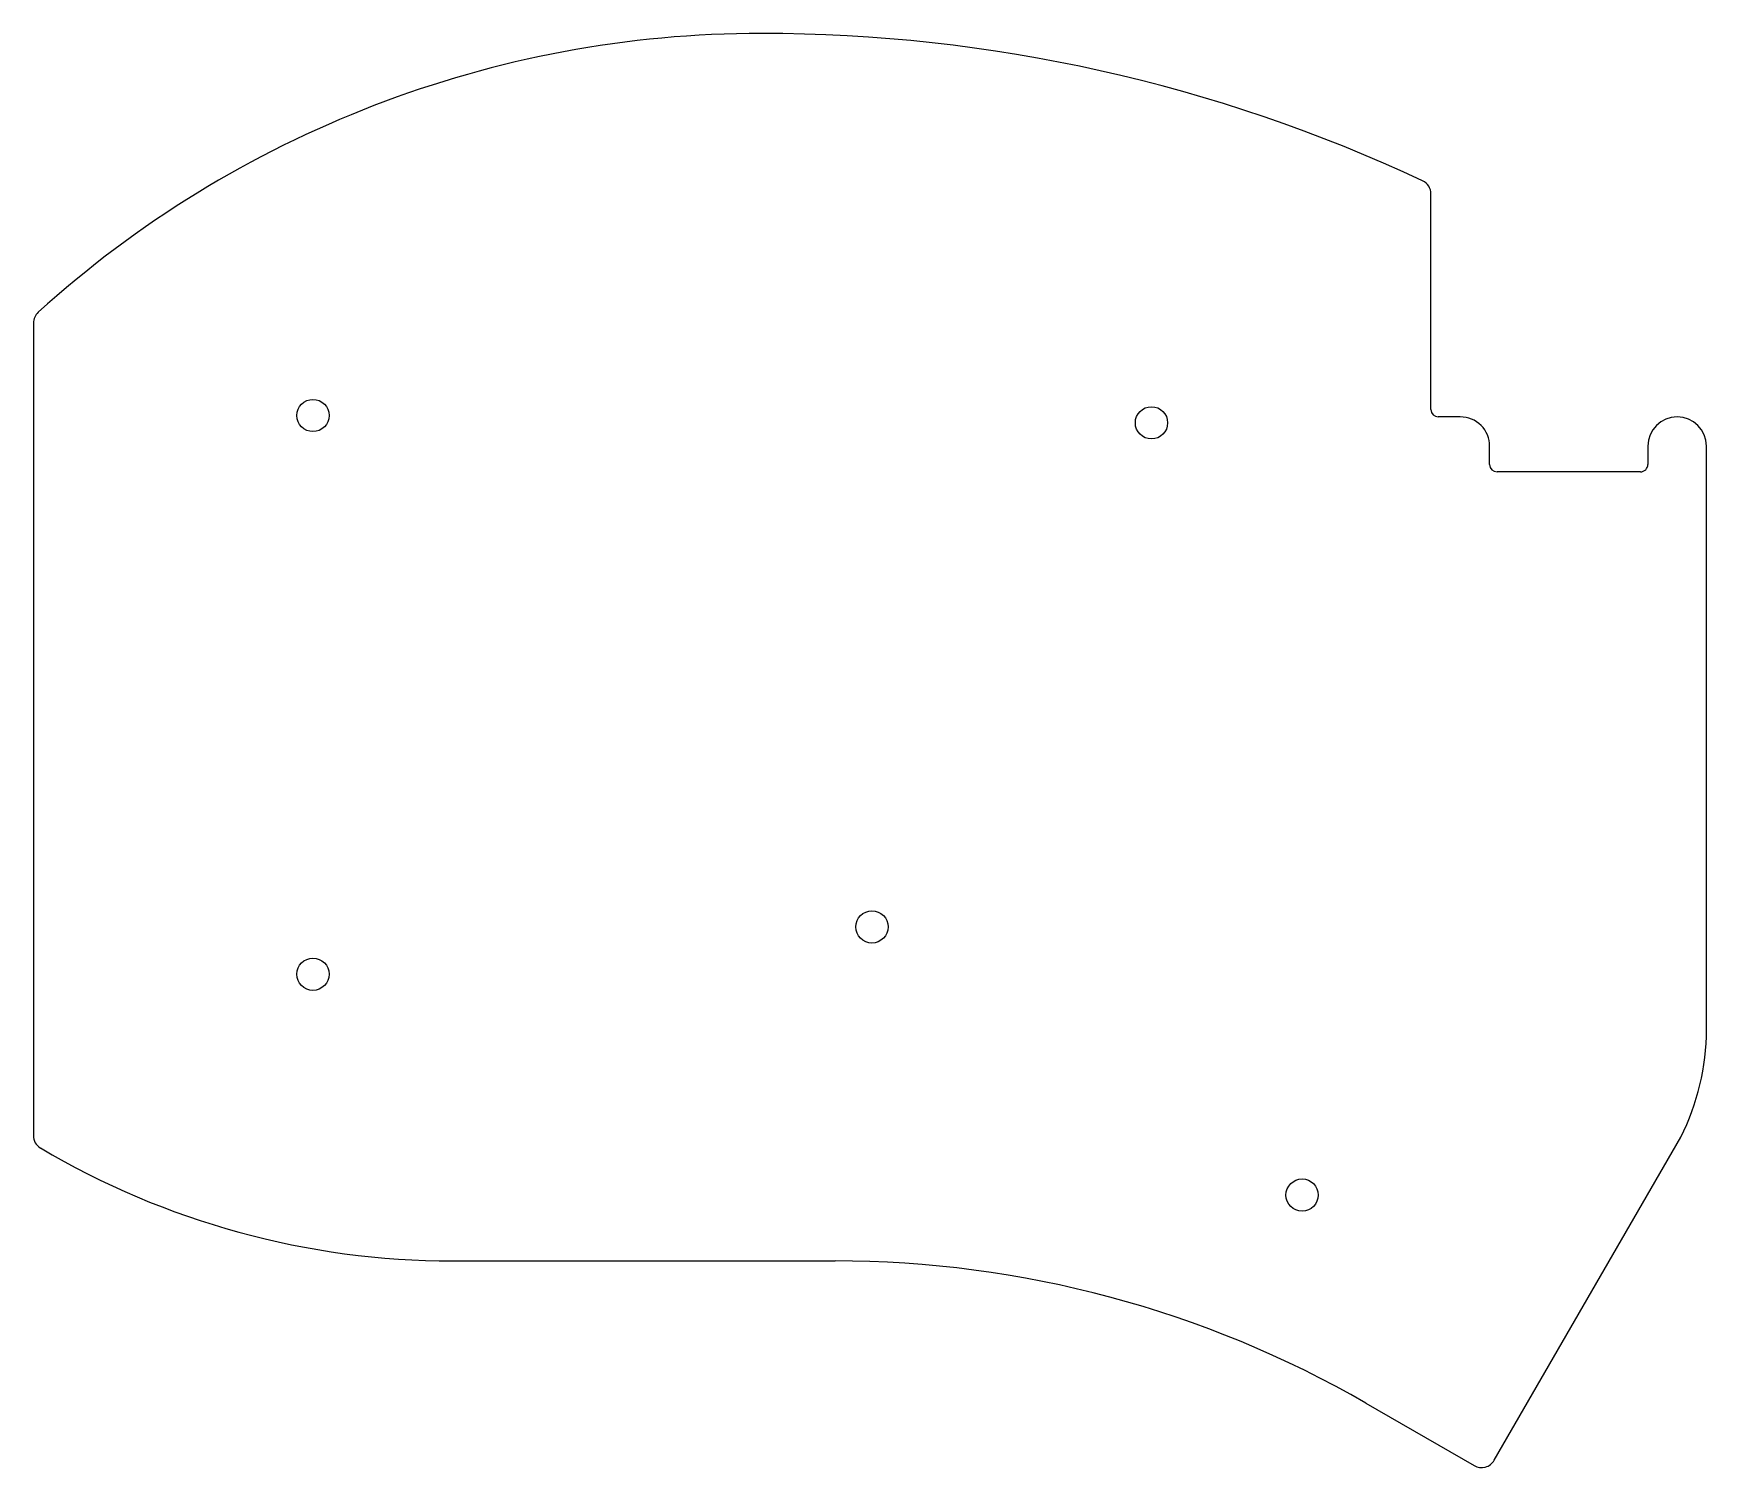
# Model space of a CAD drawing. Header units: millimetres. Extents: x 0 to 114, y -79 to 19.
import ezdxf

# ---------------------------------------------------------------- set-up
doc = ezdxf.new("R2010")
doc.units = ezdxf.units.MM
doc.layers.add('Part__Feature', color=7, linetype='CONTINUOUS')

msp = doc.modelspace()

# ---------------------------------------------------------------- linework, layer by layer
at = {"layer": 'Part__Feature'}
for p, q in [((49.6512, 18.9025), (49.6512, 18.9025, 1.6)), ((49.6512, 18.9025), (49.6512, 18.9025, 1.6)), ((94.7006, 8.858), (94.7006, 8.858, 1.6)), ((94.7006, 8.858), (94.7006, 8.858, 1.6)), ((95.2756, -6.74344), (95.2759, 7.95242)), ((95.2756, -6.74344, 1.6), (95.2759, 7.95242, 1.6)), ((95.2756, -6.74344, 1.6), (95.2759, 7.95242, 1.6)), ((95.2756, -6.74344), (95.2759, 7.95242)), ((95.2759, 7.95242), (95.2759, 7.95242, 1.6)), ((95.2759, 7.95242), (95.2759, 7.95242, 1.6)), ((0.02682, -0.84866), (0.02682, -56.2486)), ((0.02682, -0.84866, 1.6), (0.02682, -56.2486, 1.6)), ((0.02682, -0.84866), (0.02682, -0.84866, 1.6)), ((0.02682, -0.84866, 1.6), (0.02682, -56.2486, 1.6)), ((0.02682, -0.84866), (0.02682, -56.2486)), ((0.02682, -0.84866), (0.02682, -0.84866, 1.6)), ((0.35062, -0.112), (0.35062, -0.112, 1.6)), ((0.35062, -0.112), (0.35062, -0.112, 1.6)), ((95.2756, -6.74344), (95.2756, -6.74344, 1.6)), ((95.2756, -6.74344), (95.2756, -6.74344, 1.6)), ((20.1764, -7.14841), (20.1764, -7.14841, 1.6)), ((20.1764, -7.14841), (20.1764, -7.14841, 1.6)), ((77.3264, -7.64791), (77.3264, -7.64791, 1.6)), ((77.3264, -7.64791), (77.3264, -7.64791, 1.6)), ((97.2758, -7.24327), (95.7759, -7.24345)), ((97.2758, -7.24327, 1.6), (95.7759, -7.24345, 1.6)), ((97.2758, -7.24327, 1.6), (95.7759, -7.24345, 1.6)), ((97.2758, -7.24327), (95.7759, -7.24345)), ((95.7759, -7.24345), (95.7759, -7.24345, 1.6)), ((95.7759, -7.24345), (95.7759, -7.24345, 1.6)), ((97.2758, -7.24327), (97.2758, -7.24327, 1.6)), ((97.2758, -7.24327), (97.2758, -7.24327, 1.6)), ((112.057, -7.24282), (112.057, -7.24282, 1.6)), ((112.057, -7.24282), (112.057, -7.24282, 1.6)), ((99.2757, -10.4933), (99.2758, -9.24341)), ((99.2757, -10.4933, 1.6), (99.2758, -9.24341, 1.6)), ((99.2757, -10.4933, 1.6), (99.2758, -9.24341, 1.6)), ((99.2757, -10.4933), (99.2758, -9.24341)), ((99.2758, -9.24341), (99.2758, -9.24341, 1.6)), ((99.2758, -9.24341), (99.2758, -9.24341, 1.6)), ((110.057, -9.24281), (110.057, -9.24281, 1.6)), ((110.057, -9.24281), (110.057, -9.24281, 1.6)), ((110.057, -9.24281, 1.6), (110.057, -10.4927, 1.6)), ((110.057, -9.24281), (110.057, -10.4927)), ((110.057, -9.24281), (110.057, -10.4927)), ((110.057, -9.24281, 1.6), (110.057, -10.4927, 1.6)), ((114.057, -9.24296), (114.057, -9.24296, 1.6)), ((114.057, -49.0277), (114.057, -9.24296)), ((114.057, -49.0277, 1.6), (114.057, -9.24296, 1.6)), ((114.057, -49.0277, 1.6), (114.057, -9.24296, 1.6)), ((114.057, -9.24296), (114.057, -9.24296, 1.6)), ((114.057, -49.0277), (114.057, -9.24296)), ((99.2757, -10.4933), (99.2757, -10.4933, 1.6)), ((99.2757, -10.4933), (99.2757, -10.4933, 1.6)), ((109.557, -10.9928), (99.776, -10.9933)), ((109.557, -10.9928, 1.6), (99.776, -10.9933, 1.6)), ((109.557, -10.9928, 1.6), (99.776, -10.9933, 1.6)), ((109.557, -10.9928), (99.776, -10.9933)), ((99.776, -10.9933), (99.776, -10.9933, 1.6)), ((99.776, -10.9933), (99.776, -10.9933, 1.6)), ((109.557, -10.9928), (109.557, -10.9928, 1.6)), ((109.557, -10.9928), (109.557, -10.9928, 1.6)), ((110.057, -10.4927), (110.057, -10.4927, 1.6)), ((110.057, -10.4927), (110.057, -10.4927, 1.6)), ((58.2759, -42.0229), (58.2759, -42.0229, 1.6)), ((58.2759, -42.0229), (58.2759, -42.0229, 1.6)), ((20.1764, -45.2484), (20.1764, -45.2484, 1.6)), ((20.1764, -45.2484), (20.1764, -45.2484, 1.6)), ((114.057, -49.0277), (114.057, -49.0277, 1.6)), ((114.057, -49.0277), (114.057, -49.0277, 1.6)), ((0.02682, -56.2486), (0.02682, -56.2486, 1.6)), ((0.02682, -56.2486), (0.02682, -56.2486, 1.6)), ((99.5879, -78.3877), (112.31, -56.3519)), ((99.5879, -78.3877, 1.6), (112.31, -56.3519, 1.6)), ((99.5879, -78.3877, 1.6), (112.31, -56.3519, 1.6)), ((99.5879, -78.3877), (112.31, -56.3519)), ((112.31, -56.3519), (112.31, -56.3519, 1.6)), ((112.31, -56.3519), (112.31, -56.3519, 1.6)), ((0.50021, -57.0979), (0.50021, -57.0979, 1.6)), ((0.50021, -57.0979), (0.50021, -57.0979, 1.6)), ((87.5931, -60.3057), (87.5931, -60.3057, 1.6)), ((87.5931, -60.3057), (87.5931, -60.3057, 1.6)), ((28.6017, -64.7989), (54.6636, -64.7986)), ((28.6017, -64.7989, 1.6), (54.6636, -64.7986, 1.6)), ((28.6017, -64.7989, 1.6), (54.6636, -64.7986, 1.6)), ((28.6017, -64.7989), (54.6636, -64.7986)), ((28.6017, -64.7989), (28.6017, -64.7989, 1.6)), ((28.6017, -64.7989), (28.6017, -64.7989, 1.6)), ((54.6636, -64.7986), (54.6636, -64.7986, 1.6)), ((54.6636, -64.7986), (54.6636, -64.7986, 1.6)), ((90.8391, -74.4913), (98.2218, -78.7537)), ((90.8391, -74.4913, 1.6), (98.2218, -78.7537, 1.6)), ((90.8391, -74.4913), (90.8391, -74.4913, 1.6)), ((90.8391, -74.4913, 1.6), (98.2218, -78.7537, 1.6)), ((90.8391, -74.4913), (98.2218, -78.7537)), ((90.8391, -74.4913), (90.8391, -74.4913, 1.6)), ((99.5879, -78.3877), (99.5879, -78.3877, 1.6)), ((99.5879, -78.3877), (99.5879, -78.3877, 1.6)), ((98.2218, -78.7537), (98.2218, -78.7537, 1.6)), ((98.2218, -78.7537), (98.2218, -78.7537, 1.6))]:
    msp.add_line(p, q, dxfattribs=at)
for centre in [(19.0764, -7.14841), (19.0764, -7.14841), (19.0764, -7.14841), (19.0764, -7.14841), (76.2264, -7.64791), (76.2264, -7.64791), (76.2264, -7.64791), (76.2264, -7.64791), (57.1759, -42.0229), (57.1759, -42.0229), (57.1759, -42.0229), (57.1759, -42.0229), (19.0764, -45.2484), (19.0764, -45.2484), (19.0764, -45.2484), (19.0764, -45.2484), (86.4931, -60.3057), (86.4931, -60.3057), (86.4931, -60.3057), (86.4931, -60.3057)]:
    msp.add_circle(centre, 1.1, dxfattribs=at)
for centre, radius, start, end in [((49.6511, -54.5175), 73.42, 90, 132.182), ((49.6511, -54.5175, 1.6), 73.42, 90, 132.182), ((49.6511, -54.5175), 73.42, 90, 132.182), ((49.6511, -54.5175, 1.6), 73.42, 90, 132.182), ((49.6505, -87.1455), 106.048, 64.8614, 89.9996), ((49.6505, -87.1455, 1.6), 106.048, 64.8614, 89.9996), ((49.6505, -87.1455), 106.048, 64.8614, 89.9996), ((49.6505, -87.1455, 1.6), 106.048, 64.8614, 89.9996), ((94.275, 7.952), 1.00099, 0.0238141, 64.8368), ((94.275, 7.952, 1.6), 1.00099, 0.0238141, 64.8368), ((94.275, 7.952), 1.00099, 0.0238141, 64.8368), ((94.275, 7.952, 1.6), 1.00099, 0.0238141, 64.8368), ((1.027, -0.849), 1.00018, 132.544, 179.981), ((1.027, -0.849, 1.6), 1.00018, 132.544, 179.981), ((1.027, -0.849), 1.00018, 132.544, 179.981), ((1.027, -0.849, 1.6), 1.00018, 132.544, 179.981), ((95.776, -6.743), 0.50044, -179.95, -90.0133), ((95.776, -6.743, 1.6), 0.50044, -179.95, -90.0133), ((95.776, -6.743), 0.50044, -179.95, -90.0133), ((95.776, -6.743, 1.6), 0.50044, -179.95, -90.0133), ((97.276, -9.243), 1.99973, -0.0117468, 90.0052), ((97.276, -9.243, 1.6), 1.99973, -0.0117468, 90.0052), ((97.276, -9.243), 1.99973, -0.0117468, 90.0052), ((97.276, -9.243, 1.6), 1.99973, -0.0117468, 90.0052), ((112.057, -9.243), 1.99999, 89.996, 179.995), ((112.057, -9.243, 1.6), 1.99999, 89.996, 179.995), ((112.057, -9.243), 1.99999, 89.996, 179.995), ((112.057, -9.243, 1.6), 1.99999, 89.996, 179.995), ((112.057, -9.243), 2.00018, 0.0011745, 89.996), ((112.057, -9.243, 1.6), 2.00018, 0.0011745, 89.996), ((112.057, -9.243), 2.00018, 0.0011745, 89.996), ((112.057, -9.243, 1.6), 2.00018, 0.0011745, 89.996), ((99.776, -10.493), 0.50033, -179.961, -90.0013), ((99.776, -10.493, 1.6), 0.50033, -179.961, -90.0013), ((99.776, -10.493), 0.50033, -179.961, -90.0013), ((99.776, -10.493, 1.6), 0.50033, -179.961, -90.0013), ((109.557, -10.493), 0.49983, -90.0195, 0.0300327), ((109.557, -10.493, 1.6), 0.49983, -90.0195, 0.0300327), ((109.557, -10.493), 0.49983, -90.0195, 0.0300327), ((109.557, -10.493, 1.6), 0.49983, -90.0195, 0.0300327), ((97.283, -48.898), 16.7743, -26.3827, -0.443087), ((97.283, -48.898, 1.6), 16.7743, -26.3827, -0.443087), ((97.283, -48.898), 16.7743, -26.3827, -0.443087), ((97.283, -48.898, 1.6), 16.7743, -26.3827, -0.443087), ((1.026, -56.249), 0.99856, 179.975, -121.773), ((1.026, -56.249, 1.6), 0.99856, 179.975, -121.773), ((1.026, -56.249), 0.99856, 179.975, -121.773), ((1.026, -56.249, 1.6), 0.99856, 179.975, -121.773), ((28.602, -9.676), 55.1229, -120.651, -90.0003), ((28.602, -9.676, 1.6), 55.1229, -120.651, -90.0003), ((28.602, -9.676), 55.1229, -120.651, -90.0003), ((28.602, -9.676, 1.6), 55.1229, -120.651, -90.0003), ((54.6636, -137.153), 72.354, 60.0013, 90), ((54.6636, -137.153, 1.6), 72.354, 60.0013, 90), ((54.6636, -137.153), 72.354, 60.0013, 90), ((54.6636, -137.153, 1.6), 72.354, 60.0013, 90), ((98.722, -77.888), 0.9997, -120.017, -29.9881), ((98.722, -77.888, 1.6), 0.9997, -120.017, -29.9881), ((98.722, -77.888), 0.9997, -120.017, -29.9881), ((98.722, -77.888, 1.6), 0.9997, -120.017, -29.9881)]:
    msp.add_arc(centre, radius, start, end, dxfattribs=at)

doc.saveas('drawing.dxf')
